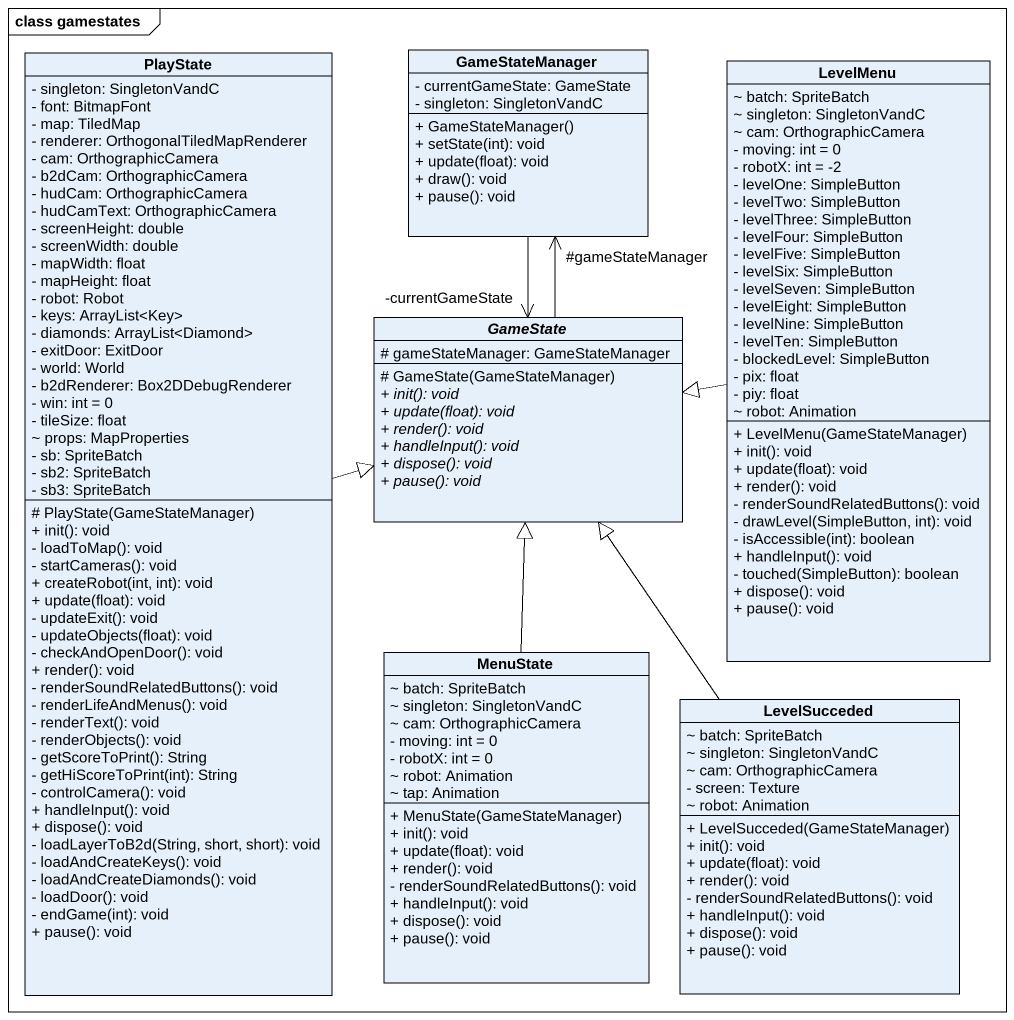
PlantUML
@startuml
mainframe class gamestates
hide circle
hide empty members
skinparam classAttributeIconSize 0
class PlayState {
  - singleton: SingletonVandC
  - font: BitmapFont
  - map: TiledMap
  - renderer: OrthogonalTiledMapRenderer
  - cam: OrthographicCamera
  - b2dCam: OrthographicCamera
  - hudCam: OrthographicCamera
  - hudCamText: OrthographicCamera
  - screenHeight: double
  - screenWidth: double
  - mapWidth: float
  - mapHeight: float
  - robot: Robot
  - keys: ArrayList<Key>
  - diamonds: ArrayList<Diamond>
  - exitDoor: ExitDoor
  - world: World
  - b2dRenderer: Box2DDebugRenderer
  - win: int = 0
  - tileSize: float
  ~ props: MapProperties
  - sb: SpriteBatch
  - sb2: SpriteBatch
  - sb3: SpriteBatch
  # PlayState(GameStateManager)
  + init(): void
  - loadToMap(): void
  - startCameras(): void
  + createRobot(int, int): void
  + update(float): void
  - updateExit(): void
  - updateObjects(float): void
  - checkAndOpenDoor(): void
  + render(): void
  - renderSoundRelatedButtons(): void
  - renderLifeAndMenus(): void
  - renderText(): void
  - renderObjects(): void
  - getScoreToPrint(): String
  - getHiScoreToPrint(int): String
  - controlCamera(): void
  + handleInput(): void
  + dispose(): void
  - loadLayerToB2d(String, short, short): void
  - loadAndCreateKeys(): void
  - loadAndCreateDiamonds(): void
  - loadDoor(): void
  - endGame(int): void
  + pause(): void
}
class GameStateManager {
  - currentGameState: GameState
  - singleton: SingletonVandC
  + GameStateManager()
  + setState(int): void
  + update(float): void
  + draw(): void
  + pause(): void
}
class LevelMenu {
  ~ batch: SpriteBatch
  ~ singleton: SingletonVandC
  ~ cam: OrthographicCamera
  - moving: int = 0
  - robotX: int = -2
  - levelOne: SimpleButton
  - levelTwo: SimpleButton
  - levelThree: SimpleButton
  - levelFour: SimpleButton
  - levelFive: SimpleButton
  - levelSix: SimpleButton
  - levelSeven: SimpleButton
  - levelEight: SimpleButton
  - levelNine: SimpleButton
  - levelTen: SimpleButton
  - blockedLevel: SimpleButton
  - pix: float
  - piy: float
  ~ robot: Animation
  + LevelMenu(GameStateManager)
  + init(): void
  + update(float): void
  + render(): void
  - renderSoundRelatedButtons(): void
  - drawLevel(SimpleButton, int): void
  - isAccessible(int): boolean
  + handleInput(): void
  - touched(SimpleButton): boolean
  + dispose(): void
  + pause(): void
}
abstract class GameState {
  # gameStateManager: GameStateManager
  # GameState(GameStateManager)
  {abstract} + init(): void
  {abstract} + update(float): void
  {abstract} + render(): void
  {abstract} + handleInput(): void
  {abstract} + dispose(): void
  {abstract} + pause(): void
}
class MenuState {
  ~ batch: SpriteBatch
  ~ singleton: SingletonVandC
  ~ cam: OrthographicCamera
  - moving: int = 0
  - robotX: int = 0
  ~ robot: Animation
  ~ tap: Animation
  + MenuState(GameStateManager)
  + init(): void
  + update(float): void
  + render(): void
  - renderSoundRelatedButtons(): void
  + handleInput(): void
  + dispose(): void
  + pause(): void
}
class LevelSucceded {
  ~ batch: SpriteBatch
  ~ singleton: SingletonVandC
  ~ cam: OrthographicCamera
  - screen: Texture
  ~ robot: Animation
  + LevelSucceded(GameStateManager)
  + init(): void
  + update(float): void
  + render(): void
  - renderSoundRelatedButtons(): void
  + handleInput(): void
  + dispose(): void
  + pause(): void
}
PlayState -right-|> GameState
GameStateManager --> "-currentGameState" GameState
LevelMenu -left-|> GameState
GameState -up-> "#gameStateManager" GameStateManager
MenuState -up-|> GameState
LevelSucceded -up-|> GameState
@enduml
